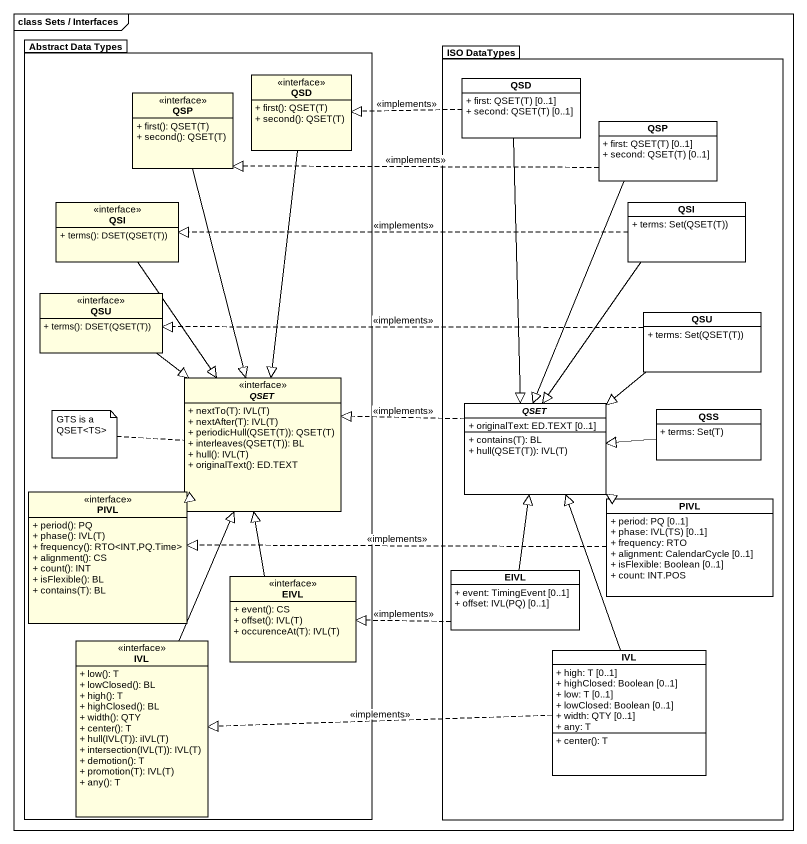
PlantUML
@startuml
mainframe class Sets / Interfaces
hide circle
hide empty members
skinparam classAttributeIconSize 0
package "Abstract Data Types" as Abstract_Data_Types #FFFFFF {
  class QSP <<interface>> #FFFFE0 {
    + first(): QSET(T)
    + second(): QSET(T)
  }
  class QSD <<interface>> #FFFFE0 {
    + first(): QSET(T)
    + second(): QSET(T)
  }
  class QSI <<interface>> #FFFFE0 {
    + terms(): DSET(QSET(T))
  }
  class QSU <<interface>> #FFFFE0 {
    + terms(): DSET(QSET(T))
  }
  abstract class QSET <<interface>> #FFFFE0 {
    + nextTo(T): IVL(T)
    + nextAfter(T): IVL(T)
    + periodicHull(QSET(T)): QSET(T)
    + interleaves(QSET(T)): BL
    + hull(): IVL(T)
    + originalText(): ED.TEXT
  }
  class PIVL <<interface>> #FFFFE0 {
    + period(): PQ
    + phase(): IVL(T)
    + frequency(): RTO<INT,PQ.Time>
    + alignment(): CS
    + count(): INT
    + isFlexible(): BL
    + contains(T): BL
  }
  class EIVL <<interface>> #FFFFE0 {
    + event(): CS
    + offset(): IVL(T)
    + occurenceAt(T): IVL(T)
  }
  class IVL <<interface>> #FFFFE0 {
    + low(): T
    + lowClosed(): BL
    + high(): T
    + highClosed(): BL
    + width(): QTY
    + center(): T
    + hull(IVL(T)): iIVL(T)
    + intersection(IVL(T)): IVL(T)
    + demotion(): T
    + promotion(T): IVL(T)
    + any(): T
  }
}
package "ISO DataTypes" as ISO_DataTypes #FFFFFF {
  class "QSD" as QSD_2 {
    {field} + first: QSET(T) [0..1]
    {field} + second: QSET(T) [0..1]
  }
  class "QSP" as QSP_2 {
    {field} + first: QSET(T) [0..1]
    {field} + second: QSET(T) [0..1]
  }
  class "QSI" as QSI_2 {
    {field} + terms: Set(QSET(T))
  }
  class "QSU" as QSU_2 {
    {field} + terms: Set(QSET(T))
  }
  abstract class "QSET" as QSET_2 {
    + originalText: ED.TEXT [0..1]
    + contains(T): BL
    + hull(QSET(T)): IVL(T)
  }
  class QSS {
    {field} + terms: Set(T)
  }
  class "PIVL" as PIVL_2 {
    + period: PQ [0..1]
    {field} + phase: IVL(TS) [0..1]
    + frequency: RTO
    + alignment: CalendarCycle [0..1]
    + isFlexible: Boolean [0..1]
    + count: INT.POS
  }
  class "EIVL" as EIVL_2 {
    + event: TimingEvent [0..1]
    {field} + offset: IVL(PQ) [0..1]
  }
  class "IVL" as IVL_2 {
    + high: T [0..1]
    + highClosed: Boolean [0..1]
    + low: T [0..1]
    + lowClosed: Boolean [0..1]
    + width: QTY [0..1]
    + any: T
    + center(): T
  }
}
QSP --|> QSET
QSD --|> QSET
QSD_2 .left.|> QSD : <<implements>>
QSD_2 --|> QSET_2
QSP_2 .left.|> QSP : <<implements>>
QSP_2 --|> QSET_2
QSI --|> QSET
QSI_2 .left.|> QSI : <<implements>>
QSI_2 --|> QSET_2
QSU --|> QSET
QSU_2 .left.|> QSU : <<implements>>
QSU_2 --|> QSET_2
QSET_2 .left.|> QSET : <<implements>>
QSS -left-|> QSET_2
PIVL -up-|> QSET
PIVL_2 -up-|> QSET_2
PIVL_2 .left.|> PIVL : <<implements>>
EIVL -up-|> QSET
EIVL_2 -up-|> QSET_2
EIVL_2 .left.|> EIVL : <<implements>>
IVL -up-|> QSET
IVL_2 -up-|> QSET_2
IVL_2 .left.|> IVL : <<implements>>
note left of QSET : GTS is a QSET<TS>
@enduml
